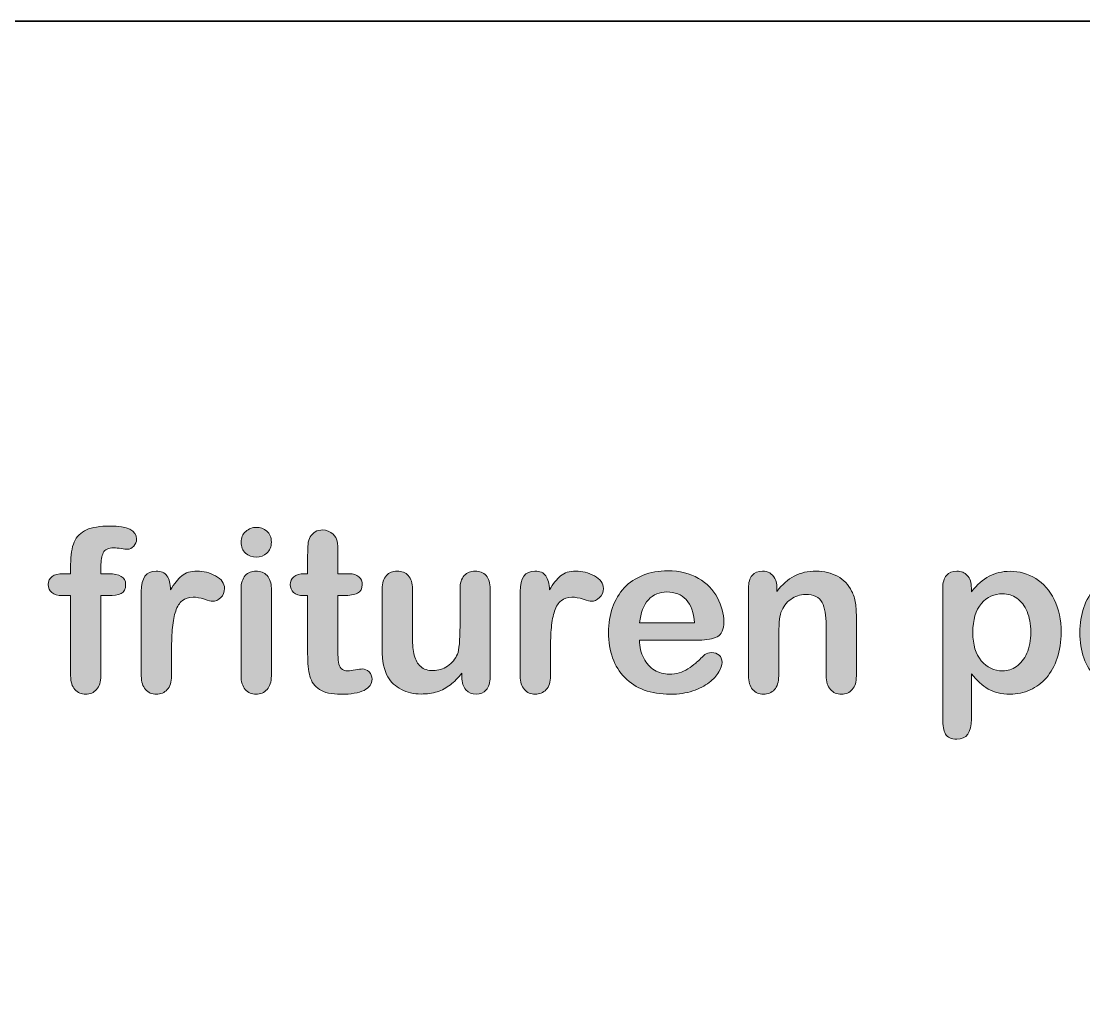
# Model space of a CAD drawing. Header units: millimetres. Extents: x 190 to 440, y -221 to -136.
# Drawn here: x 216.79 to 239.88, y -157.19 to -136.14 of the extents above; entities that cross this region are included whole.
import ezdxf

# ---------------------------------------------------------------- set-up
doc = ezdxf.new("R2010")
doc.units = ezdxf.units.MM
doc.header["$MEASUREMENT"] = 0
doc.layers.add('Layer 1', color=7, linetype='Continuous')

# ---------------------------------------------------------------- blocks, each defined once
blk = doc.blocks.new('block 2')
at = {"layer": 'Layer 1', "true_color": 0x231f20}
h = blk.add_hatch(color=250, dxfattribs=at)
h.dxf.hatch_style = 2
edge = h.paths.add_edge_path()
edge.add_spline(control_points=[(217.708, -148.15), (217.708, -148.15), (217.865, -148.15), (217.865, -148.15), (217.865, -148.15), (217.865, -147.952), (217.865, -147.952), (217.865, -147.746), (217.891, -147.583), (217.943, -147.461), (217.995, -147.34), (218.084, -147.251), (218.208, -147.196), (218.333, -147.141), (218.504, -147.113), (218.721, -147.113), (219.105, -147.113), (219.297, -147.207), (219.297, -147.395), (219.297, -147.456), (219.277, -147.508), (219.237, -147.552), (219.197, -147.595), (219.149, -147.617), (219.095, -147.617), (219.069, -147.617), (219.025, -147.612), (218.962, -147.602), (218.899, -147.593), (218.846, -147.588), (218.803, -147.588), (218.684, -147.588), (218.608, -147.623), (218.574, -147.693), (218.54, -147.763), (218.523, -147.863), (218.523, -147.993), (218.523, -147.993), (218.523, -148.15), (218.523, -148.15), (218.523, -148.15), (218.685, -148.15), (218.685, -148.15), (218.935, -148.15), (219.061, -148.225), (219.061, -148.376), (219.061, -148.484), (219.027, -148.553), (218.961, -148.581), (218.894, -148.61), (218.802, -148.625), (218.685, -148.625), (218.685, -148.625), (218.523, -148.625), (218.523, -148.625), (218.523, -148.625), (218.523, -150.368), (218.523, -150.368), (218.523, -150.499), (218.492, -150.598), (218.43, -150.666), (218.368, -150.735), (218.288, -150.769), (218.19, -150.769), (218.097, -150.769), (218.019, -150.735), (217.958, -150.666), (217.896, -150.598), (217.865, -150.499), (217.865, -150.368), (217.865, -150.368), (217.865, -148.625), (217.865, -148.625), (217.865, -148.625), (217.684, -148.625), (217.684, -148.625), (217.586, -148.625), (217.51, -148.603), (217.457, -148.559), (217.404, -148.514), (217.378, -148.457), (217.378, -148.386), (217.378, -148.229), (217.488, -148.15), (217.708, -148.15)], knot_values=[0, 0, 0, 0, 1, 1, 1, 2, 2, 2, 3, 3, 3, 4, 4, 4, 5, 5, 5, 6, 6, 6, 7, 7, 7, 8, 8, 8, 9, 9, 9, 10, 10, 10, 11, 11, 11, 12, 12, 12, 13, 13, 13, 14, 14, 14, 15, 15, 15, 16, 16, 16, 17, 17, 17, 18, 18, 18, 19, 19, 19, 20, 20, 20, 21, 21, 21, 22, 22, 22, 23, 23, 23, 24, 24, 24, 25, 25, 25, 26, 26, 26, 27, 27, 27, 28, 28, 28, 28], degree=3, periodic=1)
h = blk.add_hatch(color=250, dxfattribs=at)
h.dxf.hatch_style = 2
edge = h.paths.add_edge_path()
edge.add_spline(control_points=[(221.902, -147.786), (221.81, -147.786), (221.732, -147.758), (221.667, -147.701), (221.601, -147.645), (221.569, -147.565), (221.569, -147.462), (221.569, -147.369), (221.602, -147.292), (221.669, -147.232), (221.736, -147.172), (221.813, -147.142), (221.902, -147.142), (221.987, -147.142), (222.062, -147.169), (222.128, -147.224), (222.194, -147.278), (222.227, -147.358), (222.227, -147.462), (222.227, -147.564), (222.195, -147.643), (222.131, -147.7), (222.067, -147.757), (221.99, -147.786), (221.902, -147.786)], knot_values=[0, 0, 0, 0, 1, 1, 1, 2, 2, 2, 3, 3, 3, 4, 4, 4, 5, 5, 5, 6, 6, 6, 7, 7, 7, 8, 8, 8, 8], degree=3, periodic=1)
edge = h.paths.add_edge_path()
edge.add_spline(control_points=[(222.227, -148.466), (222.227, -148.466), (222.227, -150.368), (222.227, -150.368), (222.227, -150.5), (222.196, -150.6), (222.133, -150.667), (222.071, -150.735), (221.991, -150.769), (221.894, -150.769), (221.798, -150.769), (221.72, -150.734), (221.659, -150.665), (221.599, -150.596), (221.569, -150.497), (221.569, -150.368), (221.569, -150.368), (221.569, -148.485), (221.569, -148.485), (221.569, -148.355), (221.599, -148.257), (221.659, -148.191), (221.72, -148.125), (221.798, -148.092), (221.894, -148.092), (221.991, -148.092), (222.071, -148.125), (222.133, -148.191), (222.196, -148.257), (222.227, -148.348), (222.227, -148.466)], knot_values=[0, 0, 0, 0, 1, 1, 1, 2, 2, 2, 3, 3, 3, 4, 4, 4, 5, 5, 5, 6, 6, 6, 7, 7, 7, 8, 8, 8, 9, 9, 9, 10, 10, 10, 10], degree=3, periodic=1)
h = blk.add_hatch(color=250, dxfattribs=at)
h.dxf.hatch_style = 2
edge = h.paths.add_edge_path()
edge.add_spline(control_points=[(222.943, -148.15), (222.943, -148.15), (223.016, -148.15), (223.016, -148.15), (223.016, -148.15), (223.016, -147.754), (223.016, -147.754), (223.016, -147.648), (223.019, -147.565), (223.024, -147.505), (223.03, -147.444), (223.046, -147.393), (223.071, -147.349), (223.097, -147.304), (223.134, -147.267), (223.182, -147.239), (223.23, -147.211), (223.284, -147.197), (223.344, -147.197), (223.427, -147.197), (223.503, -147.229), (223.571, -147.291), (223.615, -147.333), (223.644, -147.384), (223.656, -147.444), (223.668, -147.505), (223.674, -147.59), (223.674, -147.701), (223.674, -147.701), (223.674, -148.15), (223.674, -148.15), (223.674, -148.15), (223.915, -148.15), (223.915, -148.15), (224.009, -148.15), (224.08, -148.172), (224.129, -148.216), (224.178, -148.26), (224.202, -148.317), (224.202, -148.386), (224.202, -148.474), (224.167, -148.536), (224.097, -148.572), (224.027, -148.607), (223.927, -148.625), (223.797, -148.625), (223.797, -148.625), (223.674, -148.625), (223.674, -148.625), (223.674, -148.625), (223.674, -149.835), (223.674, -149.835), (223.674, -149.938), (223.678, -150.018), (223.685, -150.073), (223.692, -150.128), (223.712, -150.173), (223.743, -150.208), (223.774, -150.243), (223.825, -150.26), (223.896, -150.26), (223.935, -150.26), (223.987, -150.253), (224.053, -150.239), (224.119, -150.226), (224.17, -150.219), (224.207, -150.219), (224.26, -150.219), (224.308, -150.24), (224.351, -150.283), (224.393, -150.325), (224.415, -150.378), (224.415, -150.441), (224.415, -150.547), (224.357, -150.628), (224.241, -150.684), (224.125, -150.741), (223.959, -150.769), (223.742, -150.769), (223.536, -150.769), (223.38, -150.734), (223.274, -150.665), (223.168, -150.596), (223.098, -150.5), (223.065, -150.378), (223.032, -150.256), (223.016, -150.093), (223.016, -149.889), (223.016, -149.889), (223.016, -148.625), (223.016, -148.625), (223.016, -148.625), (222.929, -148.625), (222.929, -148.625), (222.834, -148.625), (222.762, -148.602), (222.712, -148.557), (222.662, -148.512), (222.637, -148.455), (222.637, -148.386), (222.637, -148.317), (222.663, -148.26), (222.716, -148.216), (222.768, -148.172), (222.844, -148.15), (222.943, -148.15)], knot_values=[0, 0, 0, 0, 1, 1, 1, 2, 2, 2, 3, 3, 3, 4, 4, 4, 5, 5, 5, 6, 6, 6, 7, 7, 7, 8, 8, 8, 9, 9, 9, 10, 10, 10, 11, 11, 11, 12, 12, 12, 13, 13, 13, 14, 14, 14, 15, 15, 15, 16, 16, 16, 17, 17, 17, 18, 18, 18, 19, 19, 19, 20, 20, 20, 21, 21, 21, 22, 22, 22, 23, 23, 23, 24, 24, 24, 25, 25, 25, 26, 26, 26, 27, 27, 27, 28, 28, 28, 29, 29, 29, 30, 30, 30, 31, 31, 31, 32, 32, 32, 33, 33, 33, 34, 34, 34, 35, 35, 35, 35], degree=3, periodic=1)
h = blk.add_hatch(color=250, dxfattribs=at)
h.dxf.hatch_style = 2
edge = h.paths.add_edge_path()
edge.add_spline(control_points=[(220.059, -149.819), (220.059, -149.819), (220.059, -150.368), (220.059, -150.368), (220.059, -150.502), (220.028, -150.602), (219.965, -150.669), (219.903, -150.735), (219.823, -150.769), (219.726, -150.769), (219.632, -150.769), (219.554, -150.735), (219.493, -150.667), (219.431, -150.6), (219.401, -150.5), (219.401, -150.368), (219.401, -150.368), (219.401, -148.536), (219.401, -148.536), (219.401, -148.24), (219.508, -148.092), (219.722, -148.092), (219.831, -148.092), (219.91, -148.127), (219.958, -148.196), (220.006, -148.265), (220.033, -148.367), (220.038, -148.502), (220.116, -148.367), (220.197, -148.265), (220.28, -148.196), (220.363, -148.127), (220.473, -148.092), (220.612, -148.092), (220.75, -148.092), (220.884, -148.127), (221.014, -148.196), (221.144, -148.265), (221.21, -148.356), (221.21, -148.471), (221.21, -148.551), (221.182, -148.617), (221.126, -148.669), (221.071, -148.722), (221.011, -148.748), (220.947, -148.748), (220.923, -148.748), (220.864, -148.733), (220.772, -148.703), (220.679, -148.673), (220.598, -148.659), (220.527, -148.659), (220.431, -148.659), (220.352, -148.684), (220.291, -148.735), (220.23, -148.785), (220.182, -148.86), (220.148, -148.96), (220.115, -149.06), (220.091, -149.178), (220.079, -149.316), (220.066, -149.453), (220.059, -149.621), (220.059, -149.819)], knot_values=[0, 0, 0, 0, 1, 1, 1, 2, 2, 2, 3, 3, 3, 4, 4, 4, 5, 5, 5, 6, 6, 6, 7, 7, 7, 8, 8, 8, 9, 9, 9, 10, 10, 10, 11, 11, 11, 12, 12, 12, 13, 13, 13, 14, 14, 14, 15, 15, 15, 16, 16, 16, 17, 17, 17, 18, 18, 18, 19, 19, 19, 20, 20, 20, 21, 21, 21, 21], degree=3, periodic=1)
h = blk.add_hatch(color=250, dxfattribs=at)
h.dxf.hatch_style = 2
edge = h.paths.add_edge_path()
edge.add_spline(control_points=[(226.366, -150.397), (226.366, -150.397), (226.366, -150.313), (226.366, -150.313), (226.287, -150.413), (226.204, -150.496), (226.117, -150.564), (226.03, -150.631), (225.935, -150.682), (225.833, -150.714), (225.73, -150.747), (225.612, -150.764), (225.48, -150.764), (225.321, -150.764), (225.179, -150.731), (225.052, -150.665), (224.926, -150.599), (224.828, -150.508), (224.759, -150.393), (224.677, -150.253), (224.636, -150.052), (224.636, -149.79), (224.636, -149.79), (224.636, -148.485), (224.636, -148.485), (224.636, -148.353), (224.666, -148.255), (224.726, -148.19), (224.785, -148.124), (224.864, -148.092), (224.962, -148.092), (225.062, -148.092), (225.142, -148.125), (225.203, -148.191), (225.264, -148.257), (225.295, -148.355), (225.295, -148.485), (225.295, -148.485), (225.295, -149.539), (225.295, -149.539), (225.295, -149.692), (225.308, -149.82), (225.333, -149.923), (225.359, -150.027), (225.405, -150.108), (225.472, -150.167), (225.539, -150.226), (225.629, -150.255), (225.743, -150.255), (225.854, -150.255), (225.959, -150.222), (226.057, -150.156), (226.155, -150.09), (226.227, -150.004), (226.271, -149.898), (226.308, -149.805), (226.327, -149.601), (226.327, -149.286), (226.327, -149.286), (226.327, -148.485), (226.327, -148.485), (226.327, -148.355), (226.357, -148.257), (226.419, -148.191), (226.48, -148.125), (226.559, -148.092), (226.657, -148.092), (226.755, -148.092), (226.834, -148.124), (226.894, -148.19), (226.953, -148.255), (226.983, -148.353), (226.983, -148.485), (226.983, -148.485), (226.983, -150.393), (226.983, -150.393), (226.983, -150.518), (226.954, -150.612), (226.897, -150.675), (226.84, -150.737), (226.767, -150.769), (226.677, -150.769), (226.587, -150.769), (226.512, -150.736), (226.454, -150.671), (226.395, -150.606), (226.366, -150.515), (226.366, -150.397)], knot_values=[0, 0, 0, 0, 1, 1, 1, 2, 2, 2, 3, 3, 3, 4, 4, 4, 5, 5, 5, 6, 6, 6, 7, 7, 7, 8, 8, 8, 9, 9, 9, 10, 10, 10, 11, 11, 11, 12, 12, 12, 13, 13, 13, 14, 14, 14, 15, 15, 15, 16, 16, 16, 17, 17, 17, 18, 18, 18, 19, 19, 19, 20, 20, 20, 21, 21, 21, 22, 22, 22, 23, 23, 23, 24, 24, 24, 25, 25, 25, 26, 26, 26, 27, 27, 27, 28, 28, 28, 29, 29, 29, 29], degree=3, periodic=1)
h = blk.add_hatch(color=250, dxfattribs=at)
h.dxf.hatch_style = 2
edge = h.paths.add_edge_path()
edge.add_spline(control_points=[(228.292, -149.819), (228.292, -149.819), (228.292, -150.368), (228.292, -150.368), (228.292, -150.502), (228.261, -150.602), (228.198, -150.669), (228.136, -150.735), (228.056, -150.769), (227.96, -150.769), (227.865, -150.769), (227.787, -150.735), (227.726, -150.667), (227.664, -150.6), (227.634, -150.5), (227.634, -150.368), (227.634, -150.368), (227.634, -148.536), (227.634, -148.536), (227.634, -148.24), (227.741, -148.092), (227.955, -148.092), (228.064, -148.092), (228.143, -148.127), (228.191, -148.196), (228.239, -148.265), (228.266, -148.367), (228.271, -148.502), (228.349, -148.367), (228.43, -148.265), (228.513, -148.196), (228.596, -148.127), (228.706, -148.092), (228.845, -148.092), (228.983, -148.092), (229.117, -148.127), (229.247, -148.196), (229.378, -148.265), (229.443, -148.356), (229.443, -148.471), (229.443, -148.551), (229.415, -148.617), (229.359, -148.669), (229.304, -148.722), (229.244, -148.748), (229.18, -148.748), (229.156, -148.748), (229.097, -148.733), (229.005, -148.703), (228.912, -148.673), (228.831, -148.659), (228.76, -148.659), (228.664, -148.659), (228.585, -148.684), (228.524, -148.735), (228.463, -148.785), (228.415, -148.86), (228.382, -148.96), (228.348, -149.06), (228.325, -149.178), (228.312, -149.316), (228.299, -149.453), (228.292, -149.621), (228.292, -149.819)], knot_values=[0, 0, 0, 0, 1, 1, 1, 2, 2, 2, 3, 3, 3, 4, 4, 4, 5, 5, 5, 6, 6, 6, 7, 7, 7, 8, 8, 8, 9, 9, 9, 10, 10, 10, 11, 11, 11, 12, 12, 12, 13, 13, 13, 14, 14, 14, 15, 15, 15, 16, 16, 16, 17, 17, 17, 18, 18, 18, 19, 19, 19, 20, 20, 20, 21, 21, 21, 21], degree=3, periodic=1)
h = blk.add_hatch(color=250, dxfattribs=at)
h.dxf.hatch_style = 2
edge = h.paths.add_edge_path()
edge.add_spline(control_points=[(231.517, -149.592), (231.517, -149.592), (230.229, -149.592), (230.229, -149.592), (230.23, -149.741), (230.261, -149.873), (230.319, -149.987), (230.378, -150.102), (230.456, -150.188), (230.553, -150.245), (230.651, -150.303), (230.758, -150.332), (230.875, -150.332), (230.954, -150.332), (231.026, -150.323), (231.091, -150.305), (231.156, -150.286), (231.219, -150.257), (231.28, -150.218), (231.341, -150.178), (231.398, -150.136), (231.449, -150.091), (231.501, -150.046), (231.567, -149.985), (231.649, -149.908), (231.683, -149.879), (231.731, -149.864), (231.794, -149.864), (231.861, -149.864), (231.916, -149.883), (231.958, -149.92), (232, -149.957), (232.021, -150.009), (232.021, -150.077), (232.021, -150.136), (231.997, -150.206), (231.951, -150.285), (231.904, -150.365), (231.834, -150.441), (231.74, -150.514), (231.646, -150.588), (231.527, -150.648), (231.385, -150.696), (231.243, -150.745), (231.079, -150.769), (230.894, -150.769), (230.472, -150.769), (230.143, -150.648), (229.908, -150.407), (229.673, -150.166), (229.556, -149.839), (229.556, -149.426), (229.556, -149.231), (229.585, -149.051), (229.643, -148.884), (229.701, -148.718), (229.785, -148.575), (229.896, -148.456), (230.007, -148.337), (230.144, -148.246), (230.306, -148.182), (230.468, -148.119), (230.648, -148.087), (230.846, -148.087), (231.103, -148.087), (231.324, -148.141), (231.508, -148.25), (231.692, -148.358), (231.83, -148.499), (231.922, -148.671), (232.013, -148.843), (232.059, -149.018), (232.059, -149.196), (232.059, -149.362), (232.012, -149.469), (231.917, -149.518), (231.822, -149.567), (231.689, -149.592), (231.517, -149.592)], knot_values=[0, 0, 0, 0, 1, 1, 1, 2, 2, 2, 3, 3, 3, 4, 4, 4, 5, 5, 5, 6, 6, 6, 7, 7, 7, 8, 8, 8, 9, 9, 9, 10, 10, 10, 11, 11, 11, 12, 12, 12, 13, 13, 13, 14, 14, 14, 15, 15, 15, 16, 16, 16, 17, 17, 17, 18, 18, 18, 19, 19, 19, 20, 20, 20, 21, 21, 21, 22, 22, 22, 23, 23, 23, 24, 24, 24, 25, 25, 25, 26, 26, 26, 26], degree=3, periodic=1)
edge = h.paths.add_edge_path()
edge.add_spline(control_points=[(230.229, -149.218), (230.229, -149.218), (231.423, -149.218), (231.423, -149.218), (231.407, -148.993), (231.346, -148.825), (231.24, -148.713), (231.135, -148.601), (230.997, -148.545), (230.824, -148.545), (230.661, -148.545), (230.526, -148.602), (230.421, -148.715), (230.315, -148.829), (230.251, -148.996), (230.229, -149.218)], knot_values=[0, 0, 0, 0, 1, 1, 1, 2, 2, 2, 3, 3, 3, 4, 4, 4, 5, 5, 5, 5], degree=3, periodic=1)
h = blk.add_hatch(color=250, dxfattribs=at)
h.dxf.hatch_style = 2
edge = h.paths.add_edge_path()
edge.add_spline(control_points=[(233.212, -148.456), (233.212, -148.456), (233.212, -148.536), (233.212, -148.536), (233.328, -148.383), (233.454, -148.271), (233.592, -148.199), (233.729, -148.128), (233.887, -148.092), (234.066, -148.092), (234.239, -148.092), (234.394, -148.13), (234.531, -148.205), (234.668, -148.281), (234.77, -148.388), (234.837, -148.526), (234.881, -148.606), (234.909, -148.693), (234.922, -148.786), (234.935, -148.88), (234.941, -148.999), (234.941, -149.143), (234.941, -149.143), (234.941, -150.368), (234.941, -150.368), (234.941, -150.5), (234.911, -150.6), (234.851, -150.667), (234.79, -150.735), (234.712, -150.769), (234.615, -150.769), (234.517, -150.769), (234.438, -150.734), (234.377, -150.665), (234.316, -150.596), (234.285, -150.497), (234.285, -150.368), (234.285, -150.368), (234.285, -149.271), (234.285, -149.271), (234.285, -149.054), (234.255, -148.888), (234.195, -148.773), (234.134, -148.658), (234.014, -148.601), (233.834, -148.601), (233.717, -148.601), (233.61, -148.636), (233.513, -148.706), (233.417, -148.776), (233.346, -148.872), (233.301, -148.994), (233.269, -149.092), (233.253, -149.275), (233.253, -149.544), (233.253, -149.544), (233.253, -150.368), (233.253, -150.368), (233.253, -150.502), (233.222, -150.602), (233.16, -150.669), (233.098, -150.735), (233.018, -150.769), (232.92, -150.769), (232.825, -150.769), (232.747, -150.734), (232.686, -150.665), (232.625, -150.596), (232.595, -150.497), (232.595, -150.368), (232.595, -150.368), (232.595, -148.466), (232.595, -148.466), (232.595, -148.34), (232.622, -148.247), (232.677, -148.185), (232.731, -148.123), (232.806, -148.092), (232.901, -148.092), (232.959, -148.092), (233.011, -148.106), (233.058, -148.133), (233.104, -148.16), (233.142, -148.201), (233.17, -148.256), (233.198, -148.31), (233.212, -148.377), (233.212, -148.456)], knot_values=[0, 0, 0, 0, 1, 1, 1, 2, 2, 2, 3, 3, 3, 4, 4, 4, 5, 5, 5, 6, 6, 6, 7, 7, 7, 8, 8, 8, 9, 9, 9, 10, 10, 10, 11, 11, 11, 12, 12, 12, 13, 13, 13, 14, 14, 14, 15, 15, 15, 16, 16, 16, 17, 17, 17, 18, 18, 18, 19, 19, 19, 20, 20, 20, 21, 21, 21, 22, 22, 22, 23, 23, 23, 24, 24, 24, 25, 25, 25, 26, 26, 26, 27, 27, 27, 28, 28, 28, 29, 29, 29, 29], degree=3, periodic=1)
h = blk.add_hatch(color=250, dxfattribs=at)
h.dxf.hatch_style = 2
edge = h.paths.add_edge_path()
edge.add_spline(control_points=[(237.439, -148.461), (237.439, -148.461), (237.439, -148.54), (237.439, -148.54), (237.563, -148.388), (237.692, -148.276), (237.825, -148.204), (237.959, -148.133), (238.11, -148.097), (238.279, -148.097), (238.481, -148.097), (238.668, -148.149), (238.838, -148.253), (239.008, -148.358), (239.143, -148.511), (239.242, -148.712), (239.341, -148.913), (239.39, -149.151), (239.39, -149.426), (239.39, -149.628), (239.362, -149.814), (239.305, -149.984), (239.248, -150.153), (239.169, -150.296), (239.07, -150.411), (238.97, -150.526), (238.852, -150.614), (238.716, -150.676), (238.58, -150.738), (238.435, -150.769), (238.279, -150.769), (238.091, -150.769), (237.933, -150.731), (237.805, -150.655), (237.677, -150.58), (237.555, -150.469), (237.439, -150.323), (237.439, -150.323), (237.439, -151.311), (237.439, -151.311), (237.439, -151.601), (237.334, -151.745), (237.124, -151.745), (237, -151.745), (236.918, -151.708), (236.878, -151.633), (236.837, -151.559), (236.817, -151.45), (236.817, -151.307), (236.817, -151.307), (236.817, -148.466), (236.817, -148.466), (236.817, -148.34), (236.845, -148.247), (236.899, -148.185), (236.954, -148.123), (237.029, -148.092), (237.124, -148.092), (237.217, -148.092), (237.293, -148.124), (237.351, -148.187), (237.41, -148.251), (237.439, -148.342), (237.439, -148.461)], knot_values=[0, 0, 0, 0, 1, 1, 1, 2, 2, 2, 3, 3, 3, 4, 4, 4, 5, 5, 5, 6, 6, 6, 7, 7, 7, 8, 8, 8, 9, 9, 9, 10, 10, 10, 11, 11, 11, 12, 12, 12, 13, 13, 13, 14, 14, 14, 15, 15, 15, 16, 16, 16, 17, 17, 17, 18, 18, 18, 19, 19, 19, 20, 20, 20, 21, 21, 21, 21], degree=3, periodic=1)
edge = h.paths.add_edge_path()
edge.add_spline(control_points=[(238.73, -149.418), (238.73, -149.245), (238.703, -149.095), (238.65, -148.971), (238.597, -148.846), (238.523, -148.751), (238.429, -148.684), (238.335, -148.617), (238.231, -148.584), (238.117, -148.584), (237.935, -148.584), (237.782, -148.655), (237.658, -148.798), (237.533, -148.942), (237.471, -149.152), (237.471, -149.43), (237.471, -149.692), (237.533, -149.896), (237.656, -150.042), (237.78, -150.187), (237.934, -150.26), (238.117, -150.26), (238.226, -150.26), (238.328, -150.228), (238.421, -150.165), (238.514, -150.101), (238.589, -150.006), (238.645, -149.879), (238.702, -149.752), (238.73, -149.598), (238.73, -149.418)], knot_values=[0, 0, 0, 0, 1, 1, 1, 2, 2, 2, 3, 3, 3, 4, 4, 4, 5, 5, 5, 6, 6, 6, 7, 7, 7, 8, 8, 8, 9, 9, 9, 10, 10, 10, 10], degree=3, periodic=1)
h = blk.add_hatch(color=250, dxfattribs=at)
h.dxf.hatch_style = 2
edge = h.paths.add_edge_path()
edge.add_spline(control_points=[(241.756, -149.592), (241.756, -149.592), (240.468, -149.592), (240.468, -149.592), (240.47, -149.741), (240.5, -149.873), (240.559, -149.987), (240.618, -150.102), (240.695, -150.188), (240.793, -150.245), (240.89, -150.303), (240.997, -150.332), (241.115, -150.332), (241.193, -150.332), (241.265, -150.323), (241.33, -150.305), (241.396, -150.286), (241.459, -150.257), (241.52, -150.218), (241.581, -150.178), (241.637, -150.136), (241.689, -150.091), (241.74, -150.046), (241.807, -149.985), (241.889, -149.908), (241.923, -149.879), (241.971, -149.864), (242.033, -149.864), (242.101, -149.864), (242.156, -149.883), (242.197, -149.92), (242.239, -149.957), (242.26, -150.009), (242.26, -150.077), (242.26, -150.136), (242.237, -150.206), (242.19, -150.285), (242.144, -150.365), (242.073, -150.441), (241.979, -150.514), (241.885, -150.588), (241.767, -150.648), (241.625, -150.696), (241.482, -150.745), (241.319, -150.769), (241.134, -150.769), (240.711, -150.769), (240.382, -150.648), (240.148, -150.407), (239.913, -150.166), (239.796, -149.839), (239.796, -149.426), (239.796, -149.231), (239.824, -149.051), (239.882, -148.884), (239.94, -148.718), (240.025, -148.575), (240.136, -148.456), (240.246, -148.337), (240.383, -148.246), (240.546, -148.182), (240.708, -148.119), (240.888, -148.087), (241.086, -148.087), (241.343, -148.087), (241.564, -148.141), (241.748, -148.25), (241.932, -148.358), (242.07, -148.499), (242.161, -148.671), (242.253, -148.843), (242.299, -149.018), (242.299, -149.196), (242.299, -149.362), (242.251, -149.469), (242.156, -149.518), (242.062, -149.567), (241.928, -149.592), (241.756, -149.592)], knot_values=[0, 0, 0, 0, 1, 1, 1, 2, 2, 2, 3, 3, 3, 4, 4, 4, 5, 5, 5, 6, 6, 6, 7, 7, 7, 8, 8, 8, 9, 9, 9, 10, 10, 10, 11, 11, 11, 12, 12, 12, 13, 13, 13, 14, 14, 14, 15, 15, 15, 16, 16, 16, 17, 17, 17, 18, 18, 18, 19, 19, 19, 20, 20, 20, 21, 21, 21, 22, 22, 22, 23, 23, 23, 24, 24, 24, 25, 25, 25, 26, 26, 26, 26], degree=3, periodic=1)
edge = h.paths.add_edge_path()
edge.add_spline(control_points=[(240.468, -149.218), (240.468, -149.218), (241.662, -149.218), (241.662, -149.218), (241.646, -148.993), (241.585, -148.825), (241.48, -148.713), (241.375, -148.601), (241.236, -148.545), (241.064, -148.545), (240.9, -148.545), (240.765, -148.602), (240.66, -148.715), (240.555, -148.829), (240.491, -148.996), (240.468, -149.218)], knot_values=[0, 0, 0, 0, 1, 1, 1, 2, 2, 2, 3, 3, 3, 4, 4, 4, 5, 5, 5, 5], degree=3, periodic=1)
at = {"layer": 'Layer 1', "lineweight": 0}
for points, knots in [([(217.708, -148.15), (217.708, -148.15), (217.865, -148.15), (217.865, -148.15), (217.865, -148.15), (217.865, -147.952), (217.865, -147.952), (217.865, -147.746), (217.891, -147.583), (217.943, -147.461), (217.995, -147.34), (218.084, -147.251), (218.208, -147.196), (218.333, -147.141), (218.504, -147.113), (218.721, -147.113), (219.105, -147.113), (219.297, -147.207), (219.297, -147.395), (219.297, -147.456), (219.277, -147.508), (219.237, -147.552), (219.197, -147.595), (219.149, -147.617), (219.095, -147.617), (219.069, -147.617), (219.025, -147.612), (218.962, -147.602), (218.899, -147.593), (218.846, -147.588), (218.803, -147.588), (218.684, -147.588), (218.608, -147.623), (218.574, -147.693), (218.54, -147.763), (218.523, -147.863), (218.523, -147.993), (218.523, -147.993), (218.523, -148.15), (218.523, -148.15), (218.523, -148.15), (218.685, -148.15), (218.685, -148.15), (218.935, -148.15), (219.061, -148.225), (219.061, -148.376), (219.061, -148.484), (219.027, -148.553), (218.961, -148.581), (218.894, -148.61), (218.802, -148.625), (218.685, -148.625), (218.685, -148.625), (218.523, -148.625), (218.523, -148.625), (218.523, -148.625), (218.523, -150.368), (218.523, -150.368), (218.523, -150.499), (218.492, -150.598), (218.43, -150.666), (218.368, -150.735), (218.288, -150.769), (218.19, -150.769), (218.097, -150.769), (218.019, -150.735), (217.958, -150.666), (217.896, -150.598), (217.865, -150.499), (217.865, -150.368), (217.865, -150.368), (217.865, -148.625), (217.865, -148.625), (217.865, -148.625), (217.684, -148.625), (217.684, -148.625), (217.586, -148.625), (217.51, -148.603), (217.457, -148.559), (217.404, -148.514), (217.378, -148.457), (217.378, -148.386), (217.378, -148.229), (217.488, -148.15), (217.708, -148.15)], [0, 0, 0, 0, 1, 1, 1, 2, 2, 2, 3, 3, 3, 4, 4, 4, 5, 5, 5, 6, 6, 6, 7, 7, 7, 8, 8, 8, 9, 9, 9, 10, 10, 10, 11, 11, 11, 12, 12, 12, 13, 13, 13, 14, 14, 14, 15, 15, 15, 16, 16, 16, 17, 17, 17, 18, 18, 18, 19, 19, 19, 20, 20, 20, 21, 21, 21, 22, 22, 22, 23, 23, 23, 24, 24, 24, 25, 25, 25, 26, 26, 26, 27, 27, 27, 28, 28, 28, 28]), ([(221.902, -147.786), (221.81, -147.786), (221.732, -147.758), (221.667, -147.701), (221.601, -147.645), (221.569, -147.565), (221.569, -147.462), (221.569, -147.369), (221.602, -147.292), (221.669, -147.232), (221.736, -147.172), (221.813, -147.142), (221.902, -147.142), (221.987, -147.142), (222.062, -147.169), (222.128, -147.224), (222.194, -147.278), (222.227, -147.358), (222.227, -147.462), (222.227, -147.564), (222.195, -147.643), (222.131, -147.7), (222.067, -147.757), (221.99, -147.786), (221.902, -147.786)], [0, 0, 0, 0, 1, 1, 1, 2, 2, 2, 3, 3, 3, 4, 4, 4, 5, 5, 5, 6, 6, 6, 7, 7, 7, 8, 8, 8, 8]), ([(222.943, -148.15), (222.943, -148.15), (223.016, -148.15), (223.016, -148.15), (223.016, -148.15), (223.016, -147.754), (223.016, -147.754), (223.016, -147.648), (223.019, -147.565), (223.024, -147.505), (223.03, -147.444), (223.046, -147.393), (223.071, -147.349), (223.097, -147.304), (223.134, -147.267), (223.182, -147.239), (223.23, -147.211), (223.284, -147.197), (223.344, -147.197), (223.427, -147.197), (223.503, -147.229), (223.571, -147.291), (223.615, -147.333), (223.644, -147.384), (223.656, -147.444), (223.668, -147.505), (223.674, -147.59), (223.674, -147.701), (223.674, -147.701), (223.674, -148.15), (223.674, -148.15), (223.674, -148.15), (223.915, -148.15), (223.915, -148.15), (224.009, -148.15), (224.08, -148.172), (224.129, -148.216), (224.178, -148.26), (224.202, -148.317), (224.202, -148.386), (224.202, -148.474), (224.167, -148.536), (224.097, -148.572), (224.027, -148.607), (223.927, -148.625), (223.797, -148.625), (223.797, -148.625), (223.674, -148.625), (223.674, -148.625), (223.674, -148.625), (223.674, -149.835), (223.674, -149.835), (223.674, -149.938), (223.678, -150.018), (223.685, -150.073), (223.692, -150.128), (223.712, -150.173), (223.743, -150.208), (223.774, -150.243), (223.825, -150.26), (223.896, -150.26), (223.935, -150.26), (223.987, -150.253), (224.053, -150.239), (224.119, -150.226), (224.17, -150.219), (224.207, -150.219), (224.26, -150.219), (224.308, -150.24), (224.351, -150.283), (224.393, -150.325), (224.415, -150.378), (224.415, -150.441), (224.415, -150.547), (224.357, -150.628), (224.241, -150.684), (224.125, -150.741), (223.959, -150.769), (223.742, -150.769), (223.536, -150.769), (223.38, -150.734), (223.274, -150.665), (223.168, -150.596), (223.098, -150.5), (223.065, -150.378), (223.032, -150.256), (223.016, -150.093), (223.016, -149.889), (223.016, -149.889), (223.016, -148.625), (223.016, -148.625), (223.016, -148.625), (222.929, -148.625), (222.929, -148.625), (222.834, -148.625), (222.762, -148.602), (222.712, -148.557), (222.662, -148.512), (222.637, -148.455), (222.637, -148.386), (222.637, -148.317), (222.663, -148.26), (222.716, -148.216), (222.768, -148.172), (222.844, -148.15), (222.943, -148.15)], [0, 0, 0, 0, 1, 1, 1, 2, 2, 2, 3, 3, 3, 4, 4, 4, 5, 5, 5, 6, 6, 6, 7, 7, 7, 8, 8, 8, 9, 9, 9, 10, 10, 10, 11, 11, 11, 12, 12, 12, 13, 13, 13, 14, 14, 14, 15, 15, 15, 16, 16, 16, 17, 17, 17, 18, 18, 18, 19, 19, 19, 20, 20, 20, 21, 21, 21, 22, 22, 22, 23, 23, 23, 24, 24, 24, 25, 25, 25, 26, 26, 26, 27, 27, 27, 28, 28, 28, 29, 29, 29, 30, 30, 30, 31, 31, 31, 32, 32, 32, 33, 33, 33, 34, 34, 34, 35, 35, 35, 35]), ([(220.059, -149.819), (220.059, -149.819), (220.059, -150.368), (220.059, -150.368), (220.059, -150.502), (220.028, -150.602), (219.965, -150.669), (219.903, -150.735), (219.823, -150.769), (219.726, -150.769), (219.632, -150.769), (219.554, -150.735), (219.493, -150.667), (219.431, -150.6), (219.401, -150.5), (219.401, -150.368), (219.401, -150.368), (219.401, -148.536), (219.401, -148.536), (219.401, -148.24), (219.508, -148.092), (219.722, -148.092), (219.831, -148.092), (219.91, -148.127), (219.958, -148.196), (220.006, -148.265), (220.033, -148.367), (220.038, -148.502), (220.116, -148.367), (220.197, -148.265), (220.28, -148.196), (220.363, -148.127), (220.473, -148.092), (220.612, -148.092), (220.75, -148.092), (220.884, -148.127), (221.014, -148.196), (221.144, -148.265), (221.21, -148.356), (221.21, -148.471), (221.21, -148.551), (221.182, -148.617), (221.126, -148.669), (221.071, -148.722), (221.011, -148.748), (220.947, -148.748), (220.923, -148.748), (220.864, -148.733), (220.772, -148.703), (220.679, -148.673), (220.598, -148.659), (220.527, -148.659), (220.431, -148.659), (220.352, -148.684), (220.291, -148.735), (220.23, -148.785), (220.182, -148.86), (220.148, -148.96), (220.115, -149.06), (220.091, -149.178), (220.079, -149.316), (220.066, -149.453), (220.059, -149.621), (220.059, -149.819)], [0, 0, 0, 0, 1, 1, 1, 2, 2, 2, 3, 3, 3, 4, 4, 4, 5, 5, 5, 6, 6, 6, 7, 7, 7, 8, 8, 8, 9, 9, 9, 10, 10, 10, 11, 11, 11, 12, 12, 12, 13, 13, 13, 14, 14, 14, 15, 15, 15, 16, 16, 16, 17, 17, 17, 18, 18, 18, 19, 19, 19, 20, 20, 20, 21, 21, 21, 21]), ([(222.227, -148.466), (222.227, -148.466), (222.227, -150.368), (222.227, -150.368), (222.227, -150.5), (222.196, -150.6), (222.133, -150.667), (222.071, -150.735), (221.991, -150.769), (221.894, -150.769), (221.798, -150.769), (221.72, -150.734), (221.659, -150.665), (221.599, -150.596), (221.569, -150.497), (221.569, -150.368), (221.569, -150.368), (221.569, -148.485), (221.569, -148.485), (221.569, -148.355), (221.599, -148.257), (221.659, -148.191), (221.72, -148.125), (221.798, -148.092), (221.894, -148.092), (221.991, -148.092), (222.071, -148.125), (222.133, -148.191), (222.196, -148.257), (222.227, -148.348), (222.227, -148.466)], [0, 0, 0, 0, 1, 1, 1, 2, 2, 2, 3, 3, 3, 4, 4, 4, 5, 5, 5, 6, 6, 6, 7, 7, 7, 8, 8, 8, 9, 9, 9, 10, 10, 10, 10]), ([(226.366, -150.397), (226.366, -150.397), (226.366, -150.313), (226.366, -150.313), (226.287, -150.413), (226.204, -150.496), (226.117, -150.564), (226.03, -150.631), (225.935, -150.682), (225.833, -150.714), (225.73, -150.747), (225.612, -150.764), (225.48, -150.764), (225.321, -150.764), (225.179, -150.731), (225.052, -150.665), (224.926, -150.599), (224.828, -150.508), (224.759, -150.393), (224.677, -150.253), (224.636, -150.052), (224.636, -149.79), (224.636, -149.79), (224.636, -148.485), (224.636, -148.485), (224.636, -148.353), (224.666, -148.255), (224.726, -148.19), (224.785, -148.124), (224.864, -148.092), (224.962, -148.092), (225.062, -148.092), (225.142, -148.125), (225.203, -148.191), (225.264, -148.257), (225.295, -148.355), (225.295, -148.485), (225.295, -148.485), (225.295, -149.539), (225.295, -149.539), (225.295, -149.692), (225.308, -149.82), (225.333, -149.923), (225.359, -150.027), (225.405, -150.108), (225.472, -150.167), (225.539, -150.226), (225.629, -150.255), (225.743, -150.255), (225.854, -150.255), (225.959, -150.222), (226.057, -150.156), (226.155, -150.09), (226.227, -150.004), (226.271, -149.898), (226.308, -149.805), (226.327, -149.601), (226.327, -149.286), (226.327, -149.286), (226.327, -148.485), (226.327, -148.485), (226.327, -148.355), (226.357, -148.257), (226.419, -148.191), (226.48, -148.125), (226.559, -148.092), (226.657, -148.092), (226.755, -148.092), (226.834, -148.124), (226.894, -148.19), (226.953, -148.255), (226.983, -148.353), (226.983, -148.485), (226.983, -148.485), (226.983, -150.393), (226.983, -150.393), (226.983, -150.518), (226.954, -150.612), (226.897, -150.675), (226.84, -150.737), (226.767, -150.769), (226.677, -150.769), (226.587, -150.769), (226.512, -150.736), (226.454, -150.671), (226.395, -150.606), (226.366, -150.515), (226.366, -150.397)], [0, 0, 0, 0, 1, 1, 1, 2, 2, 2, 3, 3, 3, 4, 4, 4, 5, 5, 5, 6, 6, 6, 7, 7, 7, 8, 8, 8, 9, 9, 9, 10, 10, 10, 11, 11, 11, 12, 12, 12, 13, 13, 13, 14, 14, 14, 15, 15, 15, 16, 16, 16, 17, 17, 17, 18, 18, 18, 19, 19, 19, 20, 20, 20, 21, 21, 21, 22, 22, 22, 23, 23, 23, 24, 24, 24, 25, 25, 25, 26, 26, 26, 27, 27, 27, 28, 28, 28, 29, 29, 29, 29]), ([(228.292, -149.819), (228.292, -149.819), (228.292, -150.368), (228.292, -150.368), (228.292, -150.502), (228.261, -150.602), (228.198, -150.669), (228.136, -150.735), (228.056, -150.769), (227.96, -150.769), (227.865, -150.769), (227.787, -150.735), (227.726, -150.667), (227.664, -150.6), (227.634, -150.5), (227.634, -150.368), (227.634, -150.368), (227.634, -148.536), (227.634, -148.536), (227.634, -148.24), (227.741, -148.092), (227.955, -148.092), (228.064, -148.092), (228.143, -148.127), (228.191, -148.196), (228.239, -148.265), (228.266, -148.367), (228.271, -148.502), (228.349, -148.367), (228.43, -148.265), (228.513, -148.196), (228.596, -148.127), (228.706, -148.092), (228.845, -148.092), (228.983, -148.092), (229.117, -148.127), (229.247, -148.196), (229.378, -148.265), (229.443, -148.356), (229.443, -148.471), (229.443, -148.551), (229.415, -148.617), (229.359, -148.669), (229.304, -148.722), (229.244, -148.748), (229.18, -148.748), (229.156, -148.748), (229.097, -148.733), (229.005, -148.703), (228.912, -148.673), (228.831, -148.659), (228.76, -148.659), (228.664, -148.659), (228.585, -148.684), (228.524, -148.735), (228.463, -148.785), (228.415, -148.86), (228.382, -148.96), (228.348, -149.06), (228.325, -149.178), (228.312, -149.316), (228.299, -149.453), (228.292, -149.621), (228.292, -149.819)], [0, 0, 0, 0, 1, 1, 1, 2, 2, 2, 3, 3, 3, 4, 4, 4, 5, 5, 5, 6, 6, 6, 7, 7, 7, 8, 8, 8, 9, 9, 9, 10, 10, 10, 11, 11, 11, 12, 12, 12, 13, 13, 13, 14, 14, 14, 15, 15, 15, 16, 16, 16, 17, 17, 17, 18, 18, 18, 19, 19, 19, 20, 20, 20, 21, 21, 21, 21]), ([(231.517, -149.592), (231.517, -149.592), (230.229, -149.592), (230.229, -149.592), (230.23, -149.741), (230.261, -149.873), (230.319, -149.987), (230.378, -150.102), (230.456, -150.188), (230.553, -150.245), (230.651, -150.303), (230.758, -150.332), (230.875, -150.332), (230.954, -150.332), (231.026, -150.323), (231.091, -150.305), (231.156, -150.286), (231.219, -150.257), (231.28, -150.218), (231.341, -150.178), (231.398, -150.136), (231.449, -150.091), (231.501, -150.046), (231.567, -149.985), (231.649, -149.908), (231.683, -149.879), (231.731, -149.864), (231.794, -149.864), (231.861, -149.864), (231.916, -149.883), (231.958, -149.92), (232, -149.957), (232.021, -150.009), (232.021, -150.077), (232.021, -150.136), (231.997, -150.206), (231.951, -150.285), (231.904, -150.365), (231.834, -150.441), (231.74, -150.514), (231.646, -150.588), (231.527, -150.648), (231.385, -150.696), (231.243, -150.745), (231.079, -150.769), (230.894, -150.769), (230.472, -150.769), (230.143, -150.648), (229.908, -150.407), (229.673, -150.166), (229.556, -149.839), (229.556, -149.426), (229.556, -149.231), (229.585, -149.051), (229.643, -148.884), (229.701, -148.718), (229.785, -148.575), (229.896, -148.456), (230.007, -148.337), (230.144, -148.246), (230.306, -148.182), (230.468, -148.119), (230.648, -148.087), (230.846, -148.087), (231.103, -148.087), (231.324, -148.141), (231.508, -148.25), (231.692, -148.358), (231.83, -148.499), (231.922, -148.671), (232.013, -148.843), (232.059, -149.018), (232.059, -149.196), (232.059, -149.362), (232.012, -149.469), (231.917, -149.518), (231.822, -149.567), (231.689, -149.592), (231.517, -149.592)], [0, 0, 0, 0, 1, 1, 1, 2, 2, 2, 3, 3, 3, 4, 4, 4, 5, 5, 5, 6, 6, 6, 7, 7, 7, 8, 8, 8, 9, 9, 9, 10, 10, 10, 11, 11, 11, 12, 12, 12, 13, 13, 13, 14, 14, 14, 15, 15, 15, 16, 16, 16, 17, 17, 17, 18, 18, 18, 19, 19, 19, 20, 20, 20, 21, 21, 21, 22, 22, 22, 23, 23, 23, 24, 24, 24, 25, 25, 25, 26, 26, 26, 26]), ([(233.212, -148.456), (233.212, -148.456), (233.212, -148.536), (233.212, -148.536), (233.328, -148.383), (233.454, -148.271), (233.592, -148.199), (233.729, -148.128), (233.887, -148.092), (234.066, -148.092), (234.239, -148.092), (234.394, -148.13), (234.531, -148.205), (234.668, -148.281), (234.77, -148.388), (234.837, -148.526), (234.881, -148.606), (234.909, -148.693), (234.922, -148.786), (234.935, -148.88), (234.941, -148.999), (234.941, -149.143), (234.941, -149.143), (234.941, -150.368), (234.941, -150.368), (234.941, -150.5), (234.911, -150.6), (234.851, -150.667), (234.79, -150.735), (234.712, -150.769), (234.615, -150.769), (234.517, -150.769), (234.438, -150.734), (234.377, -150.665), (234.316, -150.596), (234.285, -150.497), (234.285, -150.368), (234.285, -150.368), (234.285, -149.271), (234.285, -149.271), (234.285, -149.054), (234.255, -148.888), (234.195, -148.773), (234.134, -148.658), (234.014, -148.601), (233.834, -148.601), (233.717, -148.601), (233.61, -148.636), (233.513, -148.706), (233.417, -148.776), (233.346, -148.872), (233.301, -148.994), (233.269, -149.092), (233.253, -149.275), (233.253, -149.544), (233.253, -149.544), (233.253, -150.368), (233.253, -150.368), (233.253, -150.502), (233.222, -150.602), (233.16, -150.669), (233.098, -150.735), (233.018, -150.769), (232.92, -150.769), (232.825, -150.769), (232.747, -150.734), (232.686, -150.665), (232.625, -150.596), (232.595, -150.497), (232.595, -150.368), (232.595, -150.368), (232.595, -148.466), (232.595, -148.466), (232.595, -148.34), (232.622, -148.247), (232.677, -148.185), (232.731, -148.123), (232.806, -148.092), (232.901, -148.092), (232.959, -148.092), (233.011, -148.106), (233.058, -148.133), (233.104, -148.16), (233.142, -148.201), (233.17, -148.256), (233.198, -148.31), (233.212, -148.377), (233.212, -148.456)], [0, 0, 0, 0, 1, 1, 1, 2, 2, 2, 3, 3, 3, 4, 4, 4, 5, 5, 5, 6, 6, 6, 7, 7, 7, 8, 8, 8, 9, 9, 9, 10, 10, 10, 11, 11, 11, 12, 12, 12, 13, 13, 13, 14, 14, 14, 15, 15, 15, 16, 16, 16, 17, 17, 17, 18, 18, 18, 19, 19, 19, 20, 20, 20, 21, 21, 21, 22, 22, 22, 23, 23, 23, 24, 24, 24, 25, 25, 25, 26, 26, 26, 27, 27, 27, 28, 28, 28, 29, 29, 29, 29]), ([(237.439, -148.461), (237.439, -148.461), (237.439, -148.54), (237.439, -148.54), (237.563, -148.388), (237.692, -148.276), (237.825, -148.204), (237.959, -148.133), (238.11, -148.097), (238.279, -148.097), (238.481, -148.097), (238.668, -148.149), (238.838, -148.253), (239.008, -148.358), (239.143, -148.511), (239.242, -148.712), (239.341, -148.913), (239.39, -149.151), (239.39, -149.426), (239.39, -149.628), (239.362, -149.814), (239.305, -149.984), (239.248, -150.153), (239.169, -150.296), (239.07, -150.411), (238.97, -150.526), (238.852, -150.614), (238.716, -150.676), (238.58, -150.738), (238.435, -150.769), (238.279, -150.769), (238.091, -150.769), (237.933, -150.731), (237.805, -150.655), (237.677, -150.58), (237.555, -150.469), (237.439, -150.323), (237.439, -150.323), (237.439, -151.311), (237.439, -151.311), (237.439, -151.601), (237.334, -151.745), (237.124, -151.745), (237, -151.745), (236.918, -151.708), (236.878, -151.633), (236.837, -151.559), (236.817, -151.45), (236.817, -151.307), (236.817, -151.307), (236.817, -148.466), (236.817, -148.466), (236.817, -148.34), (236.845, -148.247), (236.899, -148.185), (236.954, -148.123), (237.029, -148.092), (237.124, -148.092), (237.217, -148.092), (237.293, -148.124), (237.351, -148.187), (237.41, -148.251), (237.439, -148.342), (237.439, -148.461)], [0, 0, 0, 0, 1, 1, 1, 2, 2, 2, 3, 3, 3, 4, 4, 4, 5, 5, 5, 6, 6, 6, 7, 7, 7, 8, 8, 8, 9, 9, 9, 10, 10, 10, 11, 11, 11, 12, 12, 12, 13, 13, 13, 14, 14, 14, 15, 15, 15, 16, 16, 16, 17, 17, 17, 18, 18, 18, 19, 19, 19, 20, 20, 20, 21, 21, 21, 21]), ([(241.756, -149.592), (241.756, -149.592), (240.468, -149.592), (240.468, -149.592), (240.47, -149.741), (240.5, -149.873), (240.559, -149.987), (240.618, -150.102), (240.695, -150.188), (240.793, -150.245), (240.89, -150.303), (240.997, -150.332), (241.115, -150.332), (241.193, -150.332), (241.265, -150.323), (241.33, -150.305), (241.396, -150.286), (241.459, -150.257), (241.52, -150.218), (241.581, -150.178), (241.637, -150.136), (241.689, -150.091), (241.74, -150.046), (241.807, -149.985), (241.889, -149.908), (241.923, -149.879), (241.971, -149.864), (242.033, -149.864), (242.101, -149.864), (242.156, -149.883), (242.197, -149.92), (242.239, -149.957), (242.26, -150.009), (242.26, -150.077), (242.26, -150.136), (242.237, -150.206), (242.19, -150.285), (242.144, -150.365), (242.073, -150.441), (241.979, -150.514), (241.885, -150.588), (241.767, -150.648), (241.625, -150.696), (241.482, -150.745), (241.319, -150.769), (241.134, -150.769), (240.711, -150.769), (240.382, -150.648), (240.148, -150.407), (239.913, -150.166), (239.796, -149.839), (239.796, -149.426), (239.796, -149.231), (239.824, -149.051), (239.882, -148.884), (239.94, -148.718), (240.025, -148.575), (240.136, -148.456), (240.246, -148.337), (240.383, -148.246), (240.546, -148.182), (240.708, -148.119), (240.888, -148.087), (241.086, -148.087), (241.343, -148.087), (241.564, -148.141), (241.748, -148.25), (241.932, -148.358), (242.07, -148.499), (242.161, -148.671), (242.253, -148.843), (242.299, -149.018), (242.299, -149.196), (242.299, -149.362), (242.251, -149.469), (242.156, -149.518), (242.062, -149.567), (241.928, -149.592), (241.756, -149.592)], [0, 0, 0, 0, 1, 1, 1, 2, 2, 2, 3, 3, 3, 4, 4, 4, 5, 5, 5, 6, 6, 6, 7, 7, 7, 8, 8, 8, 9, 9, 9, 10, 10, 10, 11, 11, 11, 12, 12, 12, 13, 13, 13, 14, 14, 14, 15, 15, 15, 16, 16, 16, 17, 17, 17, 18, 18, 18, 19, 19, 19, 20, 20, 20, 21, 21, 21, 22, 22, 22, 23, 23, 23, 24, 24, 24, 25, 25, 25, 26, 26, 26, 26]), ([(230.229, -149.218), (230.229, -149.218), (231.423, -149.218), (231.423, -149.218), (231.407, -148.993), (231.346, -148.825), (231.24, -148.713), (231.135, -148.601), (230.997, -148.545), (230.824, -148.545), (230.661, -148.545), (230.526, -148.602), (230.421, -148.715), (230.315, -148.829), (230.251, -148.996), (230.229, -149.218)], [0, 0, 0, 0, 1, 1, 1, 2, 2, 2, 3, 3, 3, 4, 4, 4, 5, 5, 5, 5]), ([(238.73, -149.418), (238.73, -149.245), (238.703, -149.095), (238.65, -148.971), (238.597, -148.846), (238.523, -148.751), (238.429, -148.684), (238.335, -148.617), (238.231, -148.584), (238.117, -148.584), (237.935, -148.584), (237.782, -148.655), (237.658, -148.798), (237.533, -148.942), (237.471, -149.152), (237.471, -149.43), (237.471, -149.692), (237.533, -149.896), (237.656, -150.042), (237.78, -150.187), (237.934, -150.26), (238.117, -150.26), (238.226, -150.26), (238.328, -150.228), (238.421, -150.165), (238.514, -150.101), (238.589, -150.006), (238.645, -149.879), (238.702, -149.752), (238.73, -149.598), (238.73, -149.418)], [0, 0, 0, 0, 1, 1, 1, 2, 2, 2, 3, 3, 3, 4, 4, 4, 5, 5, 5, 6, 6, 6, 7, 7, 7, 8, 8, 8, 9, 9, 9, 10, 10, 10, 10])]:
    blk.add_open_spline(points, degree=3, knots=knots, dxfattribs=at)

msp = doc.modelspace()

# ---------------------------------------------------------------- linework, layer by layer
at = {"layer": 'Layer 1', "color": 7, "lineweight": 35, "true_color": 0xffffff}
msp.add_lwpolyline([(439.705, -221.141), (189.705, -221.141), (189.705, -136.141), (439.705, -136.141), (439.705, -221.141)], dxfattribs=at)

# ---------------------------------------------------------------- block references
at = {"layer": 'Layer 1'}
msp.add_blockref('block 2', (0, 0), dxfattribs=at)

doc.saveas('drawing.dxf')
